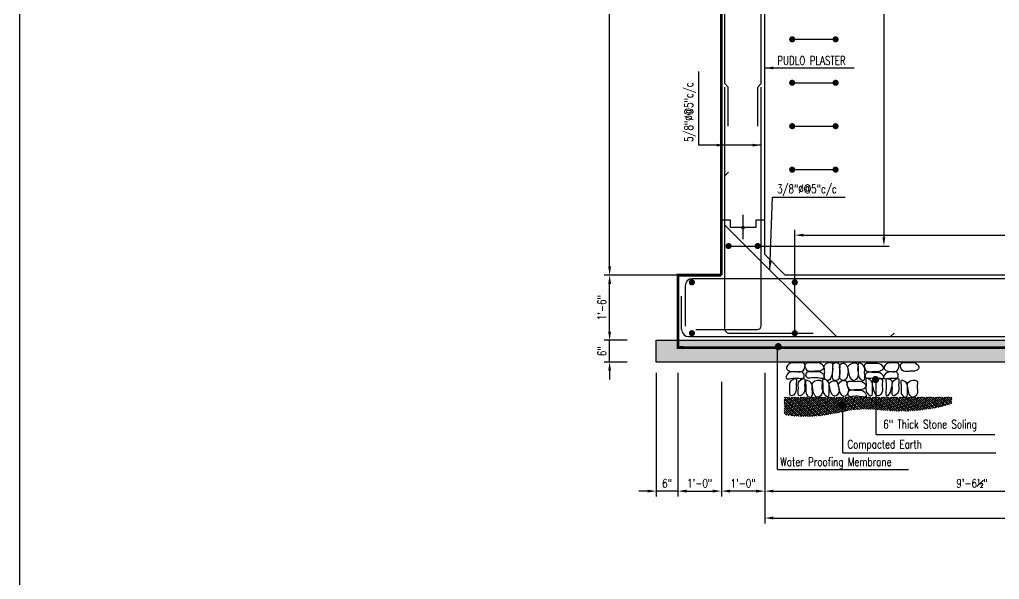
# Model space of a CAD drawing. Extents: x 646443 to 647667, y -185387 to -183933.
# Drawn here: x 646443.5 to 646714.2, y -184553.7 to -184399 of the extents above; entities that cross this region are included whole.
import ezdxf

# ---------------------------------------------------------------- set-up
doc = ezdxf.new("R2010")
doc.units = 0
doc.header["$LTSCALE"] = 20
doc.header["$MEASUREMENT"] = 0
doc.header["$PDMODE"] = 32
doc.linetypes.add('HIDDEN', pattern=[0.375, 0.25, -0.125])
doc.layers.get('DEFPOINTS').update_dxf_attribs({"linetype": 'CONTINUOUS'})
for name, color, linetype in [('A-TYP-DIM', 1, 'CONTINUOUS'), ('COL', 6, 'CONTINUOUS'), ('DIM', 1, 'CONTINUOUS'), ('HATCH', 251, 'CONTINUOUS'), ('MH COVER', 52, 'CONTINUOUS'), ('S-HT-COMPACTEARTH', 1, 'CONTINUOUS'), ('S-HT-COMPACTED EARTH', 1, 'CONTINUOUS'), ('S-STONE', 1, 'CONTINUOUS'), ('S-TL', 2, 'CONTINUOUS'), ('SECTION', 4, 'CONTINUOUS'), ('ST-STEEL', 6, 'CONTINUOUS')]:
    doc.layers.add(name, color=color, linetype=linetype)
doc.styles.add('rizwan', font='romans.shx', dxfattribs={"width": 0.75})
doc.dimstyles.new('STYLE-64', dxfattribs={"dimscale": 64, "dimtxt": 0.09375, "dimasz": 0.09375, "dimexe": 0.0625, "dimexo": 0.0625, "dimgap": 0.03125, "dimtad": 1, "dimzin": 3, "dimdsep": 46, "dimlunit": 4, "dimtxsty": 'rizwan', "dimcen": 0.125, "dimdle": 4, "dimclrd": 1, "dimclre": 1, "dimclrt": 2, "dimadec": 0, "dimazin": 0, "dimtfac": 0.5, "dimtix": 1, "dimtmove": 2, "dimatfit": 3, "dimfxl": 0, "dimfrac": 1, "dimtolj": 1, "dimtzin": 3, "dimarcsym": 0})

# ---------------------------------------------------------------- blocks, each defined once
blk = doc.blocks.new('*D8')
at = {"layer": 'A-TYP-DIM', "color": 1, "lineweight": -2, "ltscale": 1.5, "transparency": 16777216}
for p, q in [((646606.51, -184485.19), (646606.51, -184482.79)), ((646611.33, -184487.59), (646605.01, -184487.59)), ((646606.51, -184493.59), (646606.51, -184487.59)), ((646611.33, -184493.59), (646605.01, -184493.59)), ((646606.51, -184495.99), (646606.51, -184498.39))]:
    blk.add_line(p, q, dxfattribs=at)
at = {"layer": 'A-TYP-DIM', "color": 1, "ltscale": 1.5, "transparency": 16777216}
for points in [[(646606.11, -184485.19), (646606.91, -184485.19), (646606.51, -184487.59)], [(646606.11, -184495.99), (646606.91, -184495.99), (646606.51, -184493.59)]]:
    blk.add_solid(points, dxfattribs=at)
at = {"layer": 'DEFPOINTS', "color": 0, "ltscale": 1.5, "transparency": 16777216}
for p in [(646606.51, -184487.59), (646614.33, -184487.59), (646614.33, -184493.59)]:
    blk.add_point(p, dxfattribs=at)
at = {"layer": 'A-TYP-DIM', "color": 2, "ltscale": 1.5, "transparency": 16777216, "insert": (646604.36, -184490.59), "char_height": 2.344, "attachment_point": 5, "rotation": 90, "style": 'rizwan'}
blk.add_mtext('\\A1;6"', dxfattribs=at)
blk = doc.blocks.new('*D9')
at = {"layer": 'A-TYP-DIM', "color": 1, "lineweight": -2, "ltscale": 1.5, "transparency": 16777216}
for p, q in [((646617.33, -184469.59), (646605.01, -184469.59)), ((646606.51, -184485.19), (646606.51, -184471.99)), ((646611.33, -184487.59), (646605.01, -184487.59))]:
    blk.add_line(p, q, dxfattribs=at)
at = {"layer": 'A-TYP-DIM', "color": 1, "ltscale": 1.5, "transparency": 16777216}
for points in [[(646606.11, -184471.99), (646606.91, -184471.99), (646606.51, -184469.59)], [(646606.11, -184485.19), (646606.91, -184485.19), (646606.51, -184487.59)]]:
    blk.add_solid(points, dxfattribs=at)
at = {"layer": 'DEFPOINTS', "color": 0, "ltscale": 1.5, "transparency": 16777216}
for p in [(646606.51, -184469.59), (646620.33, -184469.59), (646614.33, -184487.59)]:
    blk.add_point(p, dxfattribs=at)
at = {"layer": 'A-TYP-DIM', "color": 2, "ltscale": 1.5, "transparency": 16777216, "insert": (646604.36, -184478.59), "char_height": 2.344, "attachment_point": 5, "rotation": 90, "style": 'rizwan'}
blk.add_mtext('\\A1;1\'-6"', dxfattribs=at)
blk = doc.blocks.new('*D12')
at = {"layer": 'A-TYP-DIM', "color": 1, "lineweight": -2, "ltscale": 1.5, "transparency": 16777216}
for p, q in [((646649.39, -184500.29), (646649.39, -184530.76)), ((646763.89, -184516.85), (646763.89, -184530.76)), ((646651.79, -184529.26), (646761.49, -184529.26))]:
    blk.add_line(p, q, dxfattribs=at)
at = {"layer": 'A-TYP-DIM', "color": 1, "ltscale": 1.5, "transparency": 16777216}
for points in [[(646651.79, -184528.86), (646651.79, -184529.66), (646649.39, -184529.26)], [(646761.49, -184528.86), (646761.49, -184529.66), (646763.89, -184529.26)]]:
    blk.add_solid(points, dxfattribs=at)
at = {"layer": 'DEFPOINTS', "color": 0, "ltscale": 1.5, "transparency": 16777216}
for p in [(646649.39, -184497.29), (646763.89, -184513.85), (646763.89, -184529.26)]:
    blk.add_point(p, dxfattribs=at)
at = {"layer": 'A-TYP-DIM', "color": 2, "ltscale": 1.5, "transparency": 16777216, "insert": (646706.64, -184527.11), "char_height": 2.3438, "attachment_point": 5, "style": 'rizwan'}
blk.add_mtext('\\A1;9\'-6{\\H0.5x;\\S1#2;}"', dxfattribs=at)
blk = doc.blocks.new('*D13')
at = {"layer": 'A-TYP-DIM', "color": 1, "lineweight": -2, "ltscale": 1.5, "transparency": 16777216}
for p, q in [((646649.39, -184500.29), (646649.39, -184538.19)), ((647009.42, -184500.29), (647009.42, -184538.19)), ((646651.79, -184536.69), (647007.02, -184536.69))]:
    blk.add_line(p, q, dxfattribs=at)
at = {"layer": 'A-TYP-DIM', "color": 1, "ltscale": 1.5, "transparency": 16777216}
for points in [[(646651.79, -184536.29), (646651.79, -184537.09), (646649.39, -184536.69)], [(647007.02, -184536.29), (647007.02, -184537.09), (647009.42, -184536.69)]]:
    blk.add_solid(points, dxfattribs=at)
at = {"layer": 'DEFPOINTS', "color": 0, "ltscale": 1.5, "transparency": 16777216}
for p in [(646649.39, -184497.29), (647009.42, -184497.29), (647009.42, -184536.69)]:
    blk.add_point(p, dxfattribs=at)
at = {"layer": 'A-TYP-DIM', "color": 2, "ltscale": 1.5, "transparency": 16777216, "insert": (646829.4, -184534.54), "char_height": 2.344, "attachment_point": 5, "style": 'rizwan'}
blk.add_mtext('\\A1;30\'-0"', dxfattribs=at)
blk = doc.blocks.new('*D14')
at = {"layer": 'A-TYP-DIM', "color": 1, "lineweight": -2, "ltscale": 1.5, "transparency": 16777216}
for p, q in [((646619.39, -184496.59), (646619.39, -184530.76)), ((646625.39, -184496.59), (646625.39, -184530.76)), ((646616.99, -184529.26), (646614.59, -184529.26)), ((646625.39, -184529.26), (646619.39, -184529.26)), ((646627.79, -184529.26), (646630.19, -184529.26))]:
    blk.add_line(p, q, dxfattribs=at)
at = {"layer": 'A-TYP-DIM', "color": 1, "ltscale": 1.5, "transparency": 16777216}
for points in [[(646616.99, -184528.86), (646616.99, -184529.66), (646619.39, -184529.26)], [(646627.79, -184528.86), (646627.79, -184529.66), (646625.39, -184529.26)]]:
    blk.add_solid(points, dxfattribs=at)
at = {"layer": 'DEFPOINTS', "color": 0, "ltscale": 1.5, "transparency": 16777216}
for p in [(646619.39, -184493.59), (646625.39, -184493.59), (646619.39, -184529.26)]:
    blk.add_point(p, dxfattribs=at)
at = {"layer": 'A-TYP-DIM', "color": 2, "ltscale": 1.5, "transparency": 16777216, "insert": (646622.39, -184527.11), "char_height": 2.344, "attachment_point": 5, "style": 'rizwan'}
blk.add_mtext('\\A1;6"', dxfattribs=at)
blk = doc.blocks.new('*D15')
at = {"layer": 'A-TYP-DIM', "color": 1, "lineweight": -2, "ltscale": 1.5, "transparency": 16777216}
for p, q in [((646637.39, -184499.08), (646637.39, -184530.76)), ((646649.39, -184496.59), (646649.39, -184530.76)), ((646646.99, -184529.26), (646639.79, -184529.26))]:
    blk.add_line(p, q, dxfattribs=at)
at = {"layer": 'A-TYP-DIM', "color": 1, "ltscale": 1.5, "transparency": 16777216}
for points in [[(646639.79, -184528.86), (646639.79, -184529.66), (646637.39, -184529.26)], [(646646.99, -184528.86), (646646.99, -184529.66), (646649.39, -184529.26)]]:
    blk.add_solid(points, dxfattribs=at)
at = {"layer": 'DEFPOINTS', "color": 0, "ltscale": 1.5, "transparency": 16777216}
for p in [(646649.39, -184493.59), (646637.39, -184496.08), (646637.39, -184529.26)]:
    blk.add_point(p, dxfattribs=at)
at = {"layer": 'A-TYP-DIM', "color": 2, "ltscale": 1.5, "transparency": 16777216, "insert": (646643.39, -184527.11), "char_height": 2.344, "attachment_point": 5, "style": 'rizwan'}
blk.add_mtext('\\A1;1\'-0"', dxfattribs=at)
blk = doc.blocks.new('*D16')
at = {"layer": 'A-TYP-DIM', "color": 1, "lineweight": -2, "ltscale": 1.5, "transparency": 16777216}
for p, q in [((646634.39, -184304.59), (646605.01, -184304.59)), ((646606.51, -184467.19), (646606.51, -184306.99)), ((646634.39, -184469.59), (646605.01, -184469.59))]:
    blk.add_line(p, q, dxfattribs=at)
at = {"layer": 'A-TYP-DIM', "color": 1, "ltscale": 1.5, "transparency": 16777216}
for points in [[(646606.11, -184306.99), (646606.91, -184306.99), (646606.51, -184304.59)], [(646606.11, -184467.19), (646606.91, -184467.19), (646606.51, -184469.59)]]:
    blk.add_solid(points, dxfattribs=at)
at = {"layer": 'DEFPOINTS', "color": 0, "ltscale": 1.5, "transparency": 16777216}
for p in [(646606.51, -184304.59), (646637.39, -184304.59), (646637.39, -184469.59)]:
    blk.add_point(p, dxfattribs=at)
at = {"layer": 'A-TYP-DIM', "color": 2, "ltscale": 1.5, "transparency": 16777216, "insert": (646604.36, -184387.09), "char_height": 2.344, "attachment_point": 5, "rotation": 90, "style": 'rizwan'}
blk.add_mtext('\\A1;13\'-9"', dxfattribs=at)
blk = doc.blocks.new('*D18')
at = {"layer": 'A-TYP-DIM', "color": 1, "lineweight": -2, "ltscale": 1.5, "transparency": 16777216}
for p, q in [((646657.68, -184486.7), (646657.68, -184457.04)), ((646660.08, -184458.54), (646992.69, -184458.54)), ((646995.09, -184486.26), (646995.09, -184457.04))]:
    blk.add_line(p, q, dxfattribs=at)
at = {"layer": 'A-TYP-DIM', "color": 1, "ltscale": 1.5, "transparency": 16777216}
for points in [[(646660.08, -184458.14), (646660.08, -184458.94), (646657.68, -184458.54)], [(646992.69, -184458.14), (646992.69, -184458.94), (646995.09, -184458.54)]]:
    blk.add_solid(points, dxfattribs=at)
at = {"layer": 'DEFPOINTS', "color": 0, "ltscale": 1.5, "transparency": 16777216}
for p in [(646995.09, -184458.54), (646657.68, -184489.7), (646995.09, -184489.26)]:
    blk.add_point(p, dxfattribs=at)
at = {"layer": 'A-TYP-DIM', "color": 2, "ltscale": 1.5, "transparency": 16777216, "insert": (646724.87, -184456.01), "char_height": 2.3438, "attachment_point": 5, "style": 'rizwan'}
blk.add_mtext('\\A1;1/2"%%C@5"c/c', dxfattribs=at)
blk = doc.blocks.new('*D19')
at = {"layer": 'A-TYP-DIM', "color": 1, "lineweight": -2, "ltscale": 1.5, "transparency": 16777216}
for p, q in [((646639.01, -184284.02), (646683.8, -184284.02)), ((646682.3, -184286.42), (646682.3, -184459.15)), ((646638.69, -184461.55), (646683.8, -184461.55))]:
    blk.add_line(p, q, dxfattribs=at)
at = {"layer": 'A-TYP-DIM', "color": 1, "ltscale": 1.5, "transparency": 16777216}
for points in [[(646681.9, -184286.42), (646682.7, -184286.42), (646682.3, -184284.02)], [(646681.9, -184459.15), (646682.7, -184459.15), (646682.3, -184461.55)]]:
    blk.add_solid(points, dxfattribs=at)
at = {"layer": 'DEFPOINTS', "color": 0, "ltscale": 1.5, "transparency": 16777216}
for p in [(646636.01, -184284.02), (646635.69, -184461.55), (646682.3, -184461.55)]:
    blk.add_point(p, dxfattribs=at)
at = {"layer": 'A-TYP-DIM', "color": 2, "ltscale": 1.5, "transparency": 16777216, "insert": (646679.76, -184372.78), "char_height": 2.3438, "attachment_point": 5, "rotation": 90, "style": 'rizwan'}
blk.add_mtext('\\A1;3/8"%%C@5"c/c', dxfattribs=at)
blk = doc.blocks.new('*D112')
at = {"layer": 'A-TYP-DIM', "color": 1, "lineweight": -2, "ltscale": 1.5, "transparency": 16777216}
for p, q in [((646625.39, -184496.59), (646625.39, -184530.76)), ((646637.39, -184499.08), (646637.39, -184530.76)), ((646627.79, -184529.26), (646634.99, -184529.26))]:
    blk.add_line(p, q, dxfattribs=at)
at = {"layer": 'A-TYP-DIM', "color": 1, "ltscale": 1.5, "transparency": 16777216}
for points in [[(646627.79, -184528.86), (646627.79, -184529.66), (646625.39, -184529.26)], [(646634.99, -184528.86), (646634.99, -184529.66), (646637.39, -184529.26)]]:
    blk.add_solid(points, dxfattribs=at)
at = {"layer": 'DEFPOINTS', "color": 0, "ltscale": 1.5, "transparency": 16777216}
for p in [(646625.39, -184493.59), (646637.39, -184496.08), (646637.39, -184529.26)]:
    blk.add_point(p, dxfattribs=at)
at = {"layer": 'A-TYP-DIM', "color": 2, "ltscale": 1.5, "transparency": 16777216, "insert": (646631.39, -184527.11), "char_height": 2.344, "attachment_point": 5, "style": 'rizwan'}
blk.add_mtext('\\A1;1\'-0"', dxfattribs=at)

msp = doc.modelspace()

# ---------------------------------------------------------------- hatches: boundary and pattern name
at = {"layer": 'HATCH'}
h = msp.add_hatch(dxfattribs=at)
h.set_pattern_fill('AR-CONC', color=256, style=0)
h.set_pattern_definition([(50, (-283.915, -27.793), (7.172601826, -0.62752135), [0.75, -8.25]), (355, (-283.915, -27.793), (-1.38751334, 7.52192134), [0.6, -6.6]), (100.4514445, (-283.317, -27.845), (5.78508847, 6.89439991), [0.63740192, -7.01142112]), (46.1842, (-283.915, -25.793), (10.67241331, -1.65519281), [1.125, -12.375]), (96.6356355, (-283.026, -25.931), (9.34661946, 9.741186), [0.95610342, -10.5171376]), (351.184164, (-283.915, -25.793), (9.34661945, 9.741186), [0.9, -9.90000001]), (21, (-282.915, -26.293), (5.96907052, -4.026188907), [0.75, -8.25]), (326, (-282.915, -26.293), (2.43315332, 7.25150045), [0.6, -6.6]), (71.4514447, (-282.4175, -26.6284), (8.40222377, 3.22531153), [0.6374019, -7.01142112]), (37.5, (-283.915, -27.793), (0.121598553, 3.328938538), [0, -6.52, 0, -6.7, 0, -6.625]), (7.5, (-283.915, -27.793), (2.630695374, 3.944117119), [0, -3.82, 0, -6.37, 0, -2.525]), (327.5, (-286.145, -27.793), (5.338224362, -0.225548717), [0, -2.5, 0, -7.8, 0, -10.35]), (317.5, (-287.145, -27.793), (5.831861693, 1.001049823), [0, -3.25, 0, -5.18, 0, -7.35])])
h.paths.add_polyline_path([(646619.38561, -184487.58591), (646619.38561, -184493.58591), (647039.41573, -184493.58591), (647039.41573, -184487.58591)])
at = {"layer": 'S-HT-COMPACTEARTH'}
h = msp.add_hatch(dxfattribs=at)
h.set_pattern_fill('ANSI38', color=256, scale=3.522187, angle=90, style=0)
h.set_pattern_definition([(135, (628055.8301, -205803.1422), (-0.311320333, -0.311320333), []), (225, (628055.8301, -205803.1422), (-0.311320333, -0.933961), [1.100683594, -0.660410156])])
edge = h.paths.add_edge_path()
edge.add_line((646701.04441, -184503.28261), (646701.04855, -184505.04619))
edge.add_line((646654.7521, -184503.28261), (646654.7521, -184508.16707))
edge.add_line((646701.04441, -184503.28261), (646654.7521, -184503.28261))
edge.add_spline(control_points=[(646654.7521, -184508.16707), (646664.62167, -184509.84689), (646672.99138, -184505.12878), (646687.8287, -184508.13599), (646699.12163, -184505.92965), (646701.00969, -184505.06009), (646701.04855, -184505.04619)], knot_values=[42.627176515, 42.627176515, 42.627176515, 42.627176515, 218.411360061, 327.750443762, 435.233499191, 435.526548898, 435.526548898, 435.526548898, 435.526548898], degree=3, periodic=0)

# ---------------------------------------------------------------- linework, layer by layer
at = {"layer": 'A-TYP-DIM', "ltscale": 1.5}
for p, q in [((646643.38561, -184459.66222), (646643.38561, -184452.90618)), ((646639.88561, -184454.36093), (646637.38561, -184454.36093)), ((646639.88561, -184456.46682), (646639.88561, -184454.36093)), ((646649.40854, -184454.36093, 0.10874), (646646.88561, -184454.36093)), ((646646.88561, -184454.36093), (646646.88561, -184456.46682)), ((646646.88561, -184456.46682), (646639.88561, -184456.46682))]:
    msp.add_line(p, q, dxfattribs=at)
at = {"layer": 'A-TYP-DIM', "ltscale": 1.5, "const_width": 0.5}
msp.add_lwpolyline([(646643.63561, -184456.46682, 1), (646643.13561, -184456.46682, 1)], format="xyb", close=True, dxfattribs=at)
at = {"layer": 'COL', "linetype": 'ByBlock'}
for p, q in [((646638.38561, -184416.6081), (646638.38561, -184274.58591)), ((646648.38561, -184416.6081), (646648.38561, -184275.58591)), ((646638.38561, -184484.58591), (646638.38561, -184417.6081)), ((646648.38561, -184483.58591), (646648.38561, -184417.6081)), ((646639.38561, -184441.17989), (646638.38561, -184442.17989)), ((646669.21404, -184486.58591), (646638.38561, -184455.75748)), ((647029.41573, -184470.58591), (646629.38561, -184470.58591)), ((646627.38561, -184472.58591), (646627.38561, -184483.70746)), ((646630.33254, -184484.58591), (646647.38561, -184484.58591)), ((646639.38561, -184485.58591), (646662.76609, -184485.58591)), ((646685.14143, -184485.58591), (646684.14143, -184486.58591)), ((646628.38561, -184486.58591), (647030.41573, -184486.58591))]:
    msp.add_line(p, q, dxfattribs=at)
at = {"layer": 'COL'}
msp.add_line((646626.38561, -184484.58591), (646626.38561, -184475.36077), dxfattribs=at)
at = {"layer": 'COL', "color": 1, "linetype": 'HIDDEN', "const_width": 0.75927}
for points in [[(646637.38561, -184469.58591), (646637.38561, -184280.38377), (646638.85101, -184279.38377)], [(646637.38561, -184469.58591), (646625.38561, -184469.58591), (646625.38561, -184487.58591), (646625.38561, -184489.58591), (646637.38561, -184489.62492)], [(647021.38561, -184489.58591), (647021.38561, -184489.62492), (646637.38561, -184489.62492)]]:
    msp.add_lwpolyline(points, dxfattribs=at)
at = {"layer": 'COL', "linetype": 'ByBlock', "const_width": 0.84375}
for points in [[(646639.37324, -184461.97395, -1), (646639.37324, -184461.1302, -1)], [(646647.39798, -184461.97395, 1), (646647.39798, -184461.1302, 1)], [(646629.24061, -184471.99411, -1), (646629.24061, -184471.15036, -1)], [(646657.67631, -184471.99411, -1), (646657.67631, -184471.15036, -1)], [(646629.24061, -184486.04662, -1), (646629.24061, -184485.20287, -1)], [(646657.67631, -184486.04662, -1), (646657.67631, -184485.20287, -1)]]:
    msp.add_lwpolyline(points, format="xyb", close=True, dxfattribs=at)
at = {"layer": 'COL', "linetype": 'ByBlock'}
for centre, radius, start, end in [((646629.38561, -184472.58591), 2, 90, 180), ((646639.38561, -184484.58591), 1, 180, 270), ((646647.38561, -184483.58591), 1, 270, 0)]:
    msp.add_arc(centre, radius, start, end, dxfattribs=at)
at = {"layer": 'COL'}
msp.add_arc((646628.38561, -184484.58591), 2, 180, 270, dxfattribs=at)
at = {"layer": 'DEFPOINTS'}
msp.add_lwpolyline([(646443.46119, -185386.84809), (647667.16213, -185386.84809), (647667.16213, -184063.6904), (646443.46119, -184063.6904)], close=True, dxfattribs=at)
at = {"layer": 'MH COVER', "linetype": 'ByBlock', "const_width": 0.84375}
for points in [[(646656.95492, -184404.85602, -1), (646656.95492, -184404.01227, -1)], [(646668.95492, -184404.85602, -1), (646668.95492, -184404.01227, -1)], [(646656.95492, -184416.85602, -1), (646656.95492, -184416.01227, -1)], [(646668.95492, -184416.85602, -1), (646668.95492, -184416.01227, -1)], [(646656.95492, -184428.85602, -1), (646656.95492, -184428.01227, -1)], [(646668.95492, -184428.85602, -1), (646668.95492, -184428.01227, -1)], [(646656.95492, -184440.85602, -1), (646656.95492, -184440.01227, -1)], [(646668.95492, -184440.85602, -1), (646668.95492, -184440.01227, -1)]]:
    msp.add_lwpolyline(points, format="xyb", close=True, dxfattribs=at)
at = {"layer": 'MH COVER'}
for points in [[(646656.95492, -184404.43415), (646668.95492, -184404.43415)], [(646656.95492, -184416.43415), (646668.95492, -184416.43415)], [(646656.95492, -184428.43415), (646668.95492, -184428.43415)], [(646656.95492, -184440.43415), (646668.95492, -184440.43415)]]:
    msp.add_lwpolyline(points, dxfattribs=at)
at = {"layer": 'S-HT-COMPACTED EARTH'}
msp.add_lwpolyline([(647021.38561, -184487.58591), (647039.41573, -184487.58591), (647039.41573, -184493.58591), (646619.38561, -184493.58591), (646619.38561, -184487.58591), (646637.38561, -184487.58591)], dxfattribs=at)
at = {"layer": 'S-STONE'}
for points in [[(646657.92427, -184496.24127, -0.10874), (646656.15408, -184496.03938, -0.10874), (646655.3923, -184495.38526, -0.10874), (646656.47324, -184493.91131, -0.10874), (646658.22543, -184493.89108, -0.10874), (646660.35049, -184494.06249, -0.10874), (646659.95812, -184496.02144, -0.10874), (646658.45871, -184496.27236, -0.10874), (646657.92427, -184496.24127, -0.10874)], [(646663.13781, -184496.1497, -0.10874), (646664.908, -184495.94781, -0.10874), (646665.66978, -184495.29369, -0.10874), (646664.58884, -184493.81974, -0.10874), (646662.83665, -184493.79951, -0.10874), (646660.71159, -184493.97092, -0.10874), (646661.10396, -184495.92987, -0.10874), (646662.60337, -184496.18079, -0.10874), (646663.13781, -184496.1497, -0.10874)], [(646665.92067, -184496.82182, -0.10874), (646665.90136, -184498.07695, -0.10874), (646666.69857, -184498.6874, -0.10874), (646668.11805, -184495.7044, -0.10874), (646668.13159, -184495.03898, -0.10874), (646667.95993, -184493.88809, -0.10874), (646665.89551, -184494.42755, -0.10874), (646665.89551, -184495.71289, -0.10874), (646665.92067, -184496.82182, -0.10874)], [(646668.31227, -184495.40737, -0.10874), (646668.84114, -184498.73482, -0.10874), (646669.55799, -184498.55434, -0.10874), (646669.98581, -184496.3869, -0.10874), (646669.66613, -184493.87568, -0.10874), (646668.33942, -184494.00388, -0.10874), (646668.31227, -184495.40737, -0.10874)], [(646672.58656, -184496.40224, -0.10874), (646673.14929, -184498.0927, -0.10874), (646673.94649, -184498.70315, -0.10874), (646675.16574, -184497.34139, -0.10874), (646675.04742, -184495.65156, -0.10874), (646675.02684, -184494.11084, -0.10874), (646672.58656, -184494.47699, -0.10874), (646672.44587, -184495.88571, -0.10874), (646672.58656, -184496.40224, -0.10874)], [(646676.95507, -184496.43402, -0.10874), (646676.57561, -184498.67414, -0.10874), (646675.88447, -184498.35208, -0.10874), (646675.28154, -184497.41355, -0.10874), (646675.20604, -184495.1957, -0.10874), (646675.26688, -184493.94528, -0.10874), (646676.6407, -184494.53012, -0.10874), (646676.95507, -184496.43402, -0.10874)], [(646679.54306, -184496.29996, -0.10874), (646681.31325, -184496.09808, -0.10874), (646682.07502, -184495.44396, -0.10874), (646680.99409, -184493.97, -0.10874), (646679.2419, -184493.94978, -0.10874), (646677.11684, -184494.12118, -0.10874), (646677.50921, -184496.08013, -0.10874), (646679.00862, -184496.33106, -0.10874), (646679.54306, -184496.29996, -0.10874)], [(646683.89106, -184496.21701, -0.10874), (646683.12087, -184496.01512, -0.10874), (646682.35909, -184495.361, -0.10874), (646683.44003, -184493.88705, -0.10874), (646684.19222, -184493.86682, -0.10874), (646686.31727, -184494.03823, -0.10874), (646685.92491, -184495.99718, -0.10874), (646684.4255, -184496.2481, -0.10874), (646683.89106, -184496.21701, -0.10874)], [(646689.45705, -184496.1497, -0.10874), (646691.22724, -184495.94781, -0.10874), (646691.98902, -184495.29369, -0.10874), (646690.90808, -184493.81974, -0.10874), (646689.15589, -184493.79951, -0.10874), (646687.03083, -184493.97092, -0.10874), (646687.4232, -184495.92987, -0.10874), (646688.92261, -184496.18079, -0.10874), (646689.45705, -184496.1497, -0.10874)], [(646657.78627, -184496.39161, -0.10874), (646660.20235, -184496.83292, -0.10874), (646660.15955, -184497.90127, -0.10874), (646658.7658, -184498.06515, -0.10874), (646656.54795, -184498.14065, -0.10874), (646655.29753, -184498.07981, -0.10874), (646655.88237, -184496.70599, -0.10874), (646657.78627, -184496.39161, -0.10874)], [(646663.27581, -184496.30004, -0.10874), (646660.85973, -184496.74135, -0.10874), (646660.90253, -184497.8097, -0.10874), (646662.29628, -184497.97358, -0.10874), (646664.51413, -184498.04908, -0.10874), (646665.76455, -184497.98824, -0.10874), (646665.17971, -184496.61442, -0.10874), (646663.27581, -184496.30004, -0.10874)], [(646670.19964, -184496.85726, -0.10874), (646670.18033, -184498.1124, -0.10874), (646670.97753, -184498.72284, -0.10874), (646672.39701, -184495.73985, -0.10874), (646672.23673, -184495.07993, -0.10874), (646671.30579, -184493.93319, -0.10874), (646670.10241, -184494.46904, -0.10874), (646670.17447, -184495.74834, -0.10874), (646670.19964, -184496.85726, -0.10874)], [(646679.68106, -184496.45031, -0.10874), (646677.26498, -184496.89161, -0.10874), (646677.30778, -184497.95997, -0.10874), (646678.70153, -184498.12385, -0.10874), (646680.91938, -184498.19934, -0.10874), (646682.1698, -184498.1385, -0.10874), (646681.58496, -184496.76468, -0.10874), (646679.68106, -184496.45031, -0.10874)], [(646683.75305, -184496.36735, -0.10874), (646686.16913, -184496.80866, -0.10874), (646686.12634, -184497.87701, -0.10874), (646684.73259, -184498.04089, -0.10874), (646683.51474, -184498.11639, -0.10874), (646682.26432, -184498.05555, -0.10874), (646682.84915, -184496.68173, -0.10874), (646683.75305, -184496.36735, -0.10874)], [(646656.33136, -184500.71036, -0.10874), (646656.71082, -184502.95048, -0.10874), (646657.40197, -184502.62842, -0.10874), (646658.0049, -184501.68989, -0.10874), (646658.0804, -184499.47204, -0.10874), (646658.01956, -184498.22162, -0.10874), (646656.64574, -184498.80646, -0.10874), (646656.33136, -184500.71036, -0.10874)], [(646658.6688, -184500.71036, -0.10874), (646659.04826, -184502.95048, -0.10874), (646659.73941, -184502.62842, -0.10874), (646660.34234, -184501.68989, -0.10874), (646660.41784, -184499.47204, -0.10874), (646660.357, -184498.22162, -0.10874), (646658.98318, -184498.80646, -0.10874), (646658.6688, -184500.71036, -0.10874)], [(646662.463, -184501.1905, -0.10874), (646662.08354, -184503.27924, -0.10874), (646661.39239, -184503.10856, -0.10874), (646660.78946, -184502.17003, -0.10874), (646660.71397, -184499.95218, -0.10874), (646660.77481, -184498.70176, -0.10874), (646662.14863, -184499.2866, -0.10874), (646662.463, -184501.1905, -0.10874)], [(646662.68959, -184501.16824, -0.10874), (646663.25232, -184502.8587, -0.10874), (646664.04953, -184503.31777, -0.10874), (646665.26878, -184502.10738, -0.10874), (646665.15045, -184500.41755, -0.10874), (646665.12988, -184498.87684, -0.10874), (646662.68959, -184499.24299, -0.10874), (646662.54891, -184500.65171, -0.10874), (646662.68959, -184501.16824, -0.10874)], [(646667.14822, -184500.8401, -0.10874), (646666.76876, -184503.08022, -0.10874), (646666.07762, -184502.75816, -0.10874), (646665.47469, -184501.81963, -0.10874), (646665.39919, -184499.60178, -0.10874), (646665.46003, -184498.35136, -0.10874), (646666.83385, -184498.9362, -0.10874), (646667.14822, -184500.8401, -0.10874)], [(646667.37897, -184500.73951, -0.10874), (646667.9417, -184502.42997, -0.10874), (646668.7389, -184503.04041, -0.10874), (646669.95815, -184501.67865, -0.10874), (646669.61647, -184499.95998, -0.10874), (646669.26648, -184499.01209, -0.10874), (646667.34417, -184499.2863, -0.10874), (646667.23828, -184500.22298, -0.10874), (646667.37897, -184500.73951, -0.10874)], [(646669.90122, -184500.79855, -0.10874), (646670.46396, -184502.48901, -0.10874), (646671.26116, -184503.09946, -0.10874), (646672.48041, -184501.7377, -0.10874), (646672.13872, -184500.01903, -0.10874), (646671.80909, -184498.82257, -0.10874), (646670.09249, -184499.18988, -0.10874), (646669.76054, -184500.28202, -0.10874), (646669.90122, -184500.79855, -0.10874)], [(646674.74502, -184501.28022, -0.10874), (646676.51521, -184501.07833, -0.10874), (646677.27698, -184500.42421, -0.10874), (646676.19605, -184498.95026, -0.10874), (646674.44386, -184498.93003, -0.10874), (646672.3188, -184499.10144, -0.10874), (646672.71117, -184501.06039, -0.10874), (646674.21057, -184501.31132, -0.10874), (646674.74502, -184501.28022, -0.10874)], [(646679.10567, -184500.65411, -0.10874), (646678.72621, -184502.89424, -0.10874), (646678.03507, -184502.57218, -0.10874), (646677.43213, -184501.63365, -0.10874), (646677.35664, -184499.4158, -0.10874), (646677.41748, -184498.16538, -0.10874), (646678.7913, -184498.75021, -0.10874), (646679.10567, -184500.65411, -0.10874)], [(646679.33226, -184500.63185, -0.10874), (646679.895, -184502.32232, -0.10874), (646680.6922, -184502.93276, -0.10874), (646681.91145, -184501.571, -0.10874), (646681.79312, -184499.88117, -0.10874), (646681.77255, -184498.34046, -0.10874), (646679.33226, -184498.7066, -0.10874), (646679.19158, -184500.11532, -0.10874), (646679.33226, -184500.63185, -0.10874)], [(646684.409, -184500.66384, -0.10874), (646683.84626, -184502.3543, -0.10874), (646683.04906, -184502.96475, -0.10874), (646682.82981, -184501.60298, -0.10874), (646682.94814, -184499.91316, -0.10874), (646682.96871, -184498.37244, -0.10874), (646684.409, -184498.73859, -0.10874), (646684.54968, -184500.14731, -0.10874), (646684.409, -184500.66384, -0.10874)], [(646684.63559, -184500.6861, -0.10874), (646685.01505, -184502.92622, -0.10874), (646685.70619, -184502.60416, -0.10874), (646686.30913, -184501.66563, -0.10874), (646686.38462, -184499.44778, -0.10874), (646686.32378, -184498.19736, -0.10874), (646684.94996, -184498.7822, -0.10874), (646684.63559, -184500.6861, -0.10874)], [(646688.78224, -184501.1905, -0.10874), (646688.40278, -184503.27798, -0.10874), (646687.71163, -184503.10856, -0.10874), (646687.1087, -184502.17003, -0.10874), (646687.03321, -184499.95218, -0.10874), (646687.09405, -184498.70176, -0.10874), (646688.46786, -184499.2866, -0.10874), (646688.78224, -184501.1905, -0.10874)], [(646689.00883, -184501.16824, -0.10874), (646689.57156, -184502.8587, -0.10874), (646690.36877, -184503.31651, -0.10874), (646691.58802, -184502.10738, -0.10874), (646691.46969, -184500.41755, -0.10874), (646691.44912, -184498.87684, -0.10874), (646689.00883, -184499.24299, -0.10874), (646688.86815, -184500.65171, -0.10874), (646689.00883, -184501.16824, -0.10874)], [(646674.88302, -184501.43056, -0.10874), (646672.46694, -184501.87187, -0.10874), (646672.50974, -184502.94023, -0.10874), (646673.90349, -184503.1041, -0.10874), (646676.12134, -184503.1796, -0.10874), (646677.37176, -184503.11876, -0.10874), (646676.78692, -184501.74494, -0.10874), (646674.88302, -184501.43056, -0.10874)]]:
    msp.add_spline(points, degree=3, dxfattribs=at)
at = {"layer": 'S-TL'}
for p, q in [((646652.9274, -184523.25642, -0.10874), (646652.91789, -184489.11283, -0.10874)), ((646680.17084, -184513.61913, -0.10874), (646680.17084, -184498.18577, -0.10874)), ((646670.91747, -184518.67803, -0.10874), (646670.91747, -184505.15416, -0.10874)), ((646680.17084, -184513.61913, -0.10874), (646712.92008, -184513.61913, -0.10874)), ((646670.91747, -184518.67803, -0.10874), (646713.19082, -184518.67803, -0.10874)), ((646652.9257, -184523.25642, -0.10874), (646689.07786, -184523.26584))]:
    msp.add_line(p, q, dxfattribs=at)
at = {"layer": 'S-TL', "const_width": 0.98993, "elevation": -0.10874}
for points in [[(646653.60282, -184489.35632, -1), (646652.61289, -184489.35632, -1)], [(646679.48591, -184498.42926, 1), (646680.47584, -184498.42926, 1)], [(646670.23254, -184505.44888, 1), (646671.22247, -184505.44888, 1)]]:
    msp.add_lwpolyline(points, format="xyb", close=True, dxfattribs=at)
at = {"layer": 'SECTION'}
for p, q in [((646637.38561, -184469.58591), (646637.38561, -184272.58591)), ((646649.38561, -184463.92905), (646649.38561, -184280.58591)), ((646655.04246, -184469.58591), (646649.38561, -184463.92905)), ((646759.22876, -184469.58591), (646655.04246, -184469.58591))]:
    msp.add_line(p, q, dxfattribs=at)
for points in [[(646637.38561, -184469.58591), (646625.38561, -184469.58591), (646625.38561, -184487.58591), (646637.38561, -184487.58591)], [(646625.38561, -184487.58591), (647021.38561, -184487.58591)]]:
    msp.add_lwpolyline(points, dxfattribs=at)
at = {"layer": 'ST-STEEL'}
for p, q in [((646639.29937, -184417.6081), (646638.38561, -184416.6081)), ((646639.29937, -184428.40772), (646639.29937, -184417.6081)), ((646647.47184, -184417.6081), (646648.38561, -184416.6081)), ((646647.47184, -184428.40772), (646647.47184, -184417.6081))]:
    msp.add_line(p, q, dxfattribs=at)

# ---------------------------------------------------------------- texts
at = {"layer": 'A-TYP-DIM', "color": 2, "ltscale": 1.5, "style": 'rizwan', "width": 0.75}
for s, p in [('PUDLO PLASTER', (646652.83093, -184411.47258)), ('3/8"%%C@5"c/c', (646652.78345, -184446.92422)), ('6" Thick Stone Soling', (646682.13509, -184511.9364, -0.10874)), ('Compacted Earth', (646672.23555, -184517.48532, -0.10874)), ('Water Proofing Membrane', (646653.66422, -184522.33419))]:
    msp.add_text(s, height=2.34375, dxfattribs=at).set_placement(p)
msp.add_text('5/8"%%C@5"c/c', height=2.34375, rotation=90, dxfattribs=at).set_placement((646629.55767, -184432.80271))

# ---------------------------------------------------------------- dimensions: what is measured, and where the dimension line sits
at = {"layer": 'A-TYP-DIM', "ltscale": 1.5}
dim = msp.add_linear_dim(base=(646682.29785, -184461.55207), p1=(646636.01265, -184284.01676), p2=(646635.69269, -184461.55207), angle=90, text='3/8"%%C@5"c/c', dimstyle='STYLE-64', override={"dimscale": 24, "dimtxt": 0.097656, "dimasz": 0.1, "dimexo": 0.125, "dimdec": 4, "dimtmove": 0, "dimatfit": 2}, dxfattribs=at)
dim.commit()
dim.dimension.update_dxf_attribs({"geometry": '*D19', "text_midpoint": (646679.76214, -184372.78442)})
for p1, p2, distance, picture, middle in [((646637.38561, -184469.58591), (646637.38561, -184304.58587), 30.87853, '*D16', (646604.36199, -184387.08589)), ((646614.32798, -184493.58591), (646614.32798, -184487.58591), 7.8209, '*D8', (646604.36199, -184490.58591)), ((646649.38561, -184497.28789), (647009.41573, -184497.28789), -39.39716, '*D13', (646829.40067, -184534.53997))]:
    dim = msp.add_aligned_dim(p1=p1, p2=p2, distance=distance, dimstyle='STYLE-64', override={"dimscale": 24, "dimtxt": 0.097656, "dimasz": 0.1, "dimexo": 0.125, "dimdec": 4, "dimtmove": 0, "dimatfit": 2}, dxfattribs=at)
    dim.commit()
    dim.dimension.update_dxf_attribs({"geometry": picture, "text_midpoint": middle})
dim = msp.add_linear_dim(base=(646995.09491, -184458.54154), p1=(646657.67631, -184489.69583), p2=(646995.09491, -184489.26226), text='1/2"%%C@5"c/c', dimstyle='STYLE-64', override={"dimscale": 24, "dimtxt": 0.097656, "dimasz": 0.1, "dimexo": 0.125, "dimdec": 4, "dimtmove": 0, "dimatfit": 2}, dxfattribs=at)
dim.commit()
dim.dimension.update_dxf_attribs({"geometry": '*D18', "text_midpoint": (646724.86641, -184458.54154), "dimtype": 160})
for base, p1, p2, angle, picture, middle in [((646606.50708, -184469.58591), (646614.32798, -184487.58591), (646620.32798, -184469.58591), 270, '*D9', (646604.36199, -184478.58591)), ((646637.38561, -184529.25582), (646625.38561, -184493.58591), (646637.38561, -184496.07725), 180, '*D112', (646631.38561, -184527.11073)), ((646763.88561, -184529.25582), (646649.38561, -184497.28789), (646763.88561, -184513.85272), 180, '*D12', (646706.63561, -184527.11073))]:
    dim = msp.add_linear_dim(base=base, p1=p1, p2=p2, angle=angle, dimstyle='STYLE-64', override={"dimscale": 24, "dimtxt": 0.097656, "dimasz": 0.1, "dimexo": 0.125, "dimdec": 4, "dimtmove": 0, "dimatfit": 2}, dxfattribs=at)
    dim.commit()
    dim.dimension.update_dxf_attribs({"geometry": picture, "text_midpoint": middle})
for base, p1, p2, picture, middle in [((646619.38561, -184529.25582), (646625.38561, -184493.58591), (646619.38561, -184493.58591), '*D14', (646622.38561, -184527.11073)), ((646637.38561, -184529.25582), (646649.38561, -184493.58591), (646637.38561, -184496.07725), '*D15', (646643.38561, -184527.11073))]:
    dim = msp.add_linear_dim(base=base, p1=p1, p2=p2, dimstyle='STYLE-64', override={"dimscale": 24, "dimtxt": 0.097656, "dimasz": 0.1, "dimexo": 0.125, "dimdec": 4, "dimtmove": 0, "dimatfit": 2}, dxfattribs=at)
    dim.commit()
    dim.dimension.update_dxf_attribs({"geometry": picture, "text_midpoint": middle})

# ---------------------------------------------------------------- leaders
for points in [[(646649.38561, -184412.34079), (646674.05581, -184412.34079)], [(646650.79982, -184468.17169), (646651.50693, -184448.05307), (646671.60479, -184448.05307)]]:
    msp.add_leader(points, dimstyle='STYLE-64', override={"dimscale": 24, "dimtxt": 0.097656, "dimasz": 0.1, "dimexo": 0.125, "dimdec": 4, "dimtmove": 0, "dimatfit": 2}, dxfattribs=at)
at = {"layer": 'DIM', "ltscale": 1.5}
for points in [[(646648.38561, -184433.67525), (646631.18545, -184433.67525), (646631.18545, -184413.30887)], [(646638.38561, -184433.67525), (646631.18545, -184433.67525), (646631.18545, -184413.30887)]]:
    msp.add_leader(points, dimstyle='STYLE-64', override={"dimscale": 24, "dimtxt": 0.097656, "dimasz": 0.097656, "dimexe": 0.03, "dimexo": 0.03, "dimtmove": 0}, dxfattribs=at)

doc.saveas('drawing.dxf')
